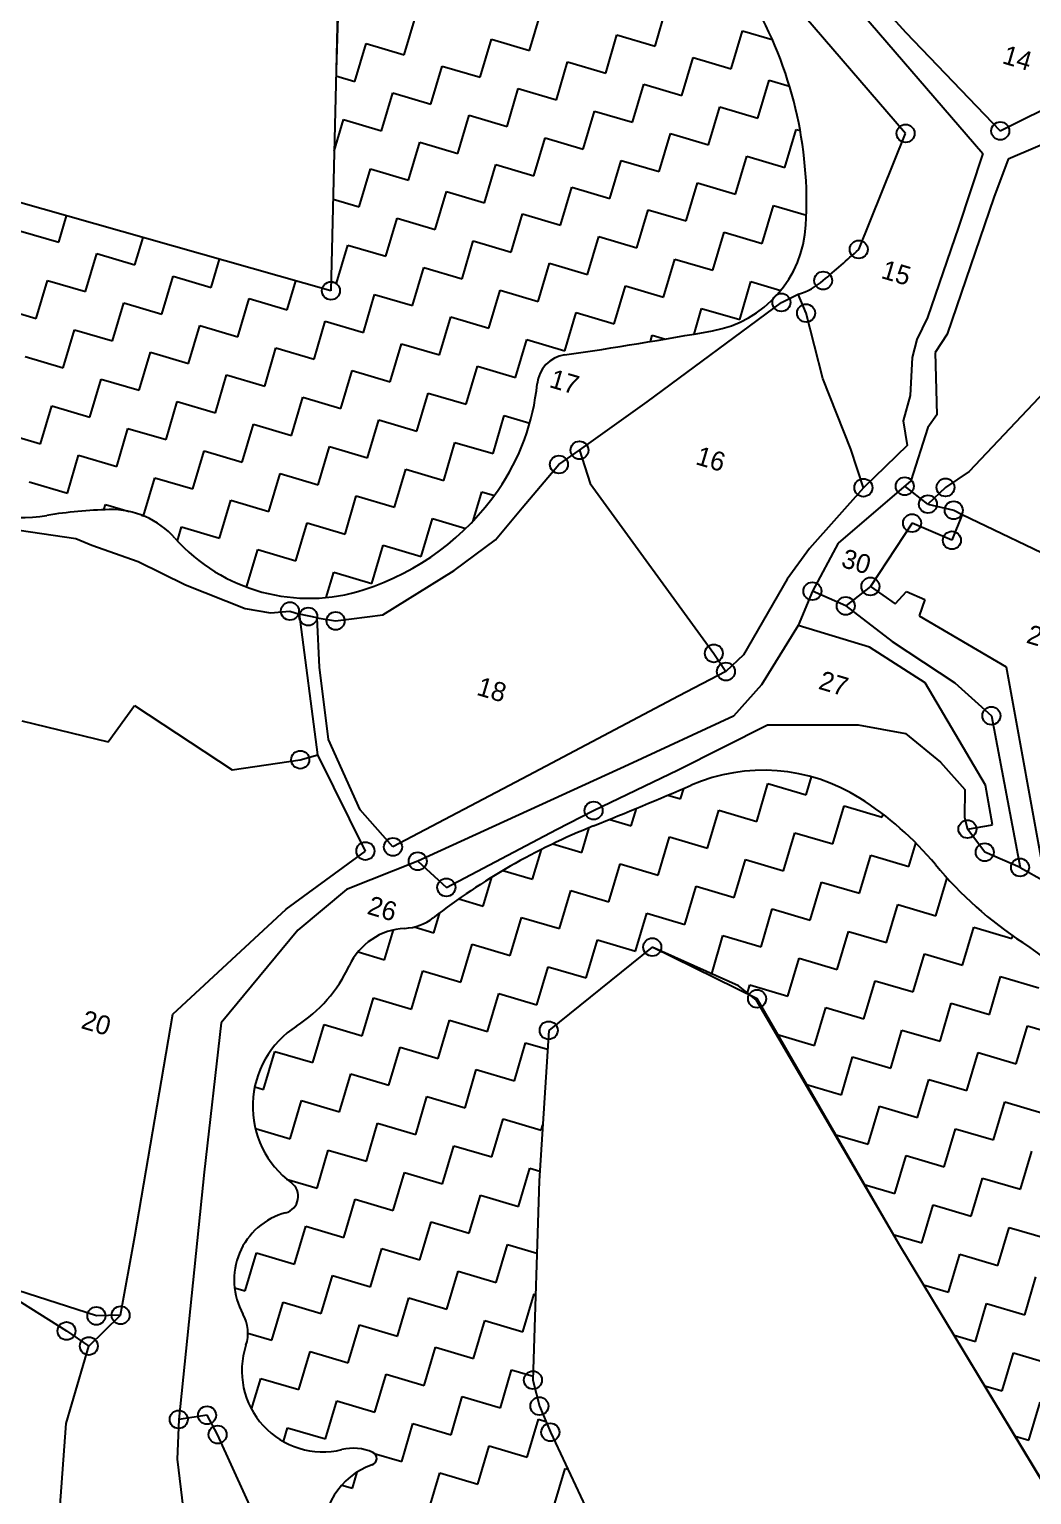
# Model space of a CAD drawing. Header units: metres. Extents: x 336276 to 340650, y 1777300 to 1780712.
# Drawn here: x 336897 to 337389, y 1778027 to 1778746 of the extents above; entities that cross this region are included whole.
import ezdxf
from ezdxf.enums import TextEntityAlignment as Align

# ---------------------------------------------------------------- set-up
doc = ezdxf.new("R2010")
doc.units = ezdxf.units.M
for name, color, linetype in [('POLY_HATCH', 12, 'Continuous'), ('POLY_PARCEL', 6, 'Continuous'), ('POLY_WATER', 4, 'Continuous'), ('TEXT_PARCEL', 7, 'Continuous'), ('V_BOUND_LINE', 7, 'Continuous')]:
    doc.layers.add(name, color=color, linetype=linetype)
doc.styles.add('TEXT_MAP', font='', dxfattribs={"height": 0.25})
doc.styles.get('TEXT_MAP').set_extended_font_data('Kruti Dev 050')

msp = doc.modelspace()

# ---------------------------------------------------------------- linework, layer by layer
for centre in [(337327, 1778695.1), (337373.46, 1778696.35), (337304.03, 1778638.17), (337286.54, 1778622.89), (337044.92, 1778617.85), (337266.07, 1778612.15), (337278.14, 1778606.89), (337166.93, 1778539.61), (337156.81, 1778532.6), (337326.58, 1778521.92), (337306.31, 1778521.21), (337346.59, 1778521.36), (337337.97, 1778513.12), (337350.61, 1778510.15), (337330.21, 1778503.85), (337349.71, 1778495.38), (337309.73, 1778472.74), (337281.25, 1778470.42), (337024.78, 1778460.62), (337033.81, 1778457.95), (337297.65, 1778463.21), (337047.2, 1778455.85), (337232.87, 1778439.9), (337238.79, 1778430.98), (337369.11, 1778409.29), (337029.86, 1778387.7), (337173.87, 1778362.74), (337357.38, 1778353.65), (337061.85, 1778342.87), (337075.39, 1778344.89), (337365.85, 1778342.28), (337087.51, 1778337.84), (337383.16, 1778334.79), (337101.57, 1778325), (337202.63, 1778295.7), (337254.11, 1778270.37), (337151.81, 1778254.85), (336929.79, 1778114.7), (336941.65, 1778114.99), (336915.13, 1778107.28), (336926.09, 1778099.89), (337144.07, 1778083.19), (337147.28, 1778070.41), (336970.19, 1778063.85), (336984.1, 1778065.93), (336989.27, 1778056.43), (337152.62, 1778057.55)]:
    msp.add_circle(centre, 4.42)
at = {"layer": 'POLY_HATCH'}
for p, q in [((337050.4, 1778859.88), (337047.45, 1778726.15)), ((337047.45, 1778726.15), (337044.92, 1778617.85)), ((337044.92, 1778617.85), (336890.4, 1778661.63)), ((337202.63, 1778295.7), (337151.81, 1778254.85)), ((337244.91, 1778276.74), (337202.63, 1778295.7)), ((337253.63, 1778269.85), (337244.91, 1778276.74)), ((337324.15, 1778149.22), (337253.63, 1778269.85)), ((337151.81, 1778254.85), (337147.16, 1778181)), ((337147.16, 1778181), (337144.07, 1778083.19)), ((337393.89, 1778034), (337324.15, 1778149.22)), ((337144.07, 1778083.19), (337147.28, 1778070.41)), ((337147.28, 1778070.41), (337152.62, 1778057.55)), ((337152.62, 1778057.55), (337201.01, 1777955.08))]:
    msp.add_line(p, q, dxfattribs=at)
at = {"layer": 'POLY_HATCH', "linetype": 'Continuous'}
for p, q in [((337204.02, 1778737.92), (337209.55, 1778756.6)), ((337080.86, 1778733.73), (337086.39, 1778752.41)), ((337142.44, 1778735.82), (337147.97, 1778754.51)), ((337179.8, 1778724.76), (337185.34, 1778743.45)), ((337185.34, 1778743.45), (337204.02, 1778737.92)), ((337241.38, 1778726.85), (337246.91, 1778745.54)), ((337246.91, 1778745.54), (337261.58, 1778741.2)), ((337056.65, 1778720.58), (337062.18, 1778739.26)), ((337062.18, 1778739.26), (337080.86, 1778733.73)), ((337118.23, 1778722.67), (337123.76, 1778741.35)), ((337123.76, 1778741.35), (337142.44, 1778735.82)), ((337094.01, 1778709.52), (337099.54, 1778728.2)), ((337099.54, 1778728.2), (337118.23, 1778722.67)), ((337155.59, 1778711.61), (337161.12, 1778730.29)), ((337161.12, 1778730.29), (337179.8, 1778724.76)), ((337217.17, 1778713.7), (337222.7, 1778732.39)), ((337222.7, 1778732.39), (337241.38, 1778726.85)), ((337047.39, 1778723.32), (337056.65, 1778720.58)), ((337254.54, 1778702.64), (337260.07, 1778721.32)), ((337260.07, 1778721.32), (337270, 1778718.38)), ((337069.8, 1778696.37), (337075.33, 1778715.05)), ((337075.33, 1778715.05), (337094.01, 1778709.52)), ((337131.38, 1778698.46), (337136.91, 1778717.14)), ((337136.91, 1778717.14), (337155.59, 1778711.61)), ((337192.96, 1778700.55), (337198.49, 1778719.23)), ((337198.49, 1778719.23), (337217.17, 1778713.7)), ((337168.74, 1778687.4), (337174.27, 1778706.08)), ((337174.27, 1778706.08), (337192.96, 1778700.55)), ((337230.32, 1778689.49), (337235.85, 1778708.17)), ((337235.85, 1778708.17), (337254.54, 1778702.64)), ((337046.52, 1778686.37), (337051.12, 1778701.9)), ((337051.12, 1778701.9), (337069.8, 1778696.37)), ((337107.17, 1778685.31), (337112.7, 1778703.99)), ((337112.7, 1778703.99), (337131.38, 1778698.46)), ((337144.53, 1778674.24), (337150.06, 1778692.93)), ((337150.06, 1778692.93), (337168.74, 1778687.4)), ((337206.11, 1778676.34), (337211.64, 1778695.02)), ((337211.64, 1778695.02), (337230.32, 1778689.49)), ((337267.69, 1778678.43), (337273.22, 1778697.11)), ((337273.22, 1778697.11), (337275.25, 1778696.51)), ((337082.95, 1778672.15), (337088.48, 1778690.84)), ((337088.48, 1778690.84), (337107.17, 1778685.31)), ((337058.74, 1778659), (337064.27, 1778677.68)), ((337064.27, 1778677.68), (337082.95, 1778672.15)), ((337120.32, 1778661.09), (337125.85, 1778679.78)), ((337125.85, 1778679.78), (337144.53, 1778674.24)), ((337181.9, 1778663.18), (337187.43, 1778681.87)), ((337187.43, 1778681.87), (337206.11, 1778676.34)), ((337243.48, 1778665.28), (337249.01, 1778683.96)), ((337249.01, 1778683.96), (337267.69, 1778678.43)), ((337219.26, 1778652.12), (337224.79, 1778670.81)), ((337224.79, 1778670.81), (337243.48, 1778665.28)), ((337045.97, 1778662.78), (337058.74, 1778659)), ((337096.1, 1778647.94), (337101.64, 1778666.62)), ((337101.64, 1778666.62), (337120.32, 1778661.09)), ((337157.68, 1778650.03), (337163.21, 1778668.71)), ((337163.21, 1778668.71), (337181.9, 1778663.18)), ((337133.47, 1778636.88), (337139, 1778655.56)), ((337139, 1778655.56), (337157.68, 1778650.03)), ((337195.05, 1778638.97), (337200.58, 1778657.65)), ((337200.58, 1778657.65), (337219.26, 1778652.12)), ((337256.63, 1778641.06), (337262.16, 1778659.75)), ((337262.16, 1778659.75), (337278.3, 1778654.97)), ((336911.37, 1778641.66), (336915.2, 1778654.6)), ((337071.89, 1778634.79), (337077.42, 1778653.47)), ((337077.42, 1778653.47), (337096.1, 1778647.94)), ((336892.69, 1778647.2), (336911.37, 1778641.66)), ((336948.73, 1778630.6), (336952.69, 1778643.98)), ((337109.26, 1778623.73), (337114.79, 1778642.41)), ((337114.79, 1778642.41), (337133.47, 1778636.88)), ((337170.84, 1778625.82), (337176.37, 1778644.5)), ((337176.37, 1778644.5), (337195.05, 1778638.97)), ((337232.41, 1778627.91), (337237.95, 1778646.59)), ((337237.95, 1778646.59), (337256.63, 1778641.06)), ((336924.52, 1778617.45), (336930.05, 1778636.13)), ((336930.05, 1778636.13), (336948.73, 1778630.6)), ((337047.68, 1778621.64), (337053.21, 1778640.32)), ((337053.21, 1778640.32), (337071.89, 1778634.79)), ((336986.1, 1778619.54), (336990.19, 1778633.36)), ((337085.04, 1778610.57), (337090.57, 1778629.26)), ((337090.57, 1778629.26), (337109.26, 1778623.73)), ((337146.62, 1778612.67), (337152.15, 1778631.35)), ((337152.15, 1778631.35), (337170.84, 1778625.82)), ((337208.2, 1778614.76), (337213.73, 1778633.44)), ((337213.73, 1778633.44), (337232.41, 1778627.91)), ((336900.31, 1778604.3), (336905.84, 1778622.98)), ((336905.84, 1778622.98), (336924.52, 1778617.45)), ((336961.89, 1778606.39), (336967.42, 1778625.07)), ((336967.42, 1778625.07), (336986.1, 1778619.54)), ((337023.47, 1778608.48), (337027.68, 1778622.73)), ((337045.02, 1778622.42), (337047.68, 1778621.64)), ((337183.99, 1778601.61), (337189.52, 1778620.29)), ((337189.52, 1778620.29), (337208.2, 1778614.76)), ((337245.57, 1778603.7), (337251.1, 1778622.38)), ((337251.1, 1778622.38), (337265.71, 1778618.06)), ((336999.25, 1778595.33), (337004.78, 1778614.01)), ((337004.78, 1778614.01), (337023.47, 1778608.48)), ((337060.83, 1778597.42), (337066.36, 1778616.1)), ((337066.36, 1778616.1), (337085.04, 1778610.57)), ((337122.41, 1778599.51), (337127.94, 1778618.2)), ((337127.94, 1778618.2), (337146.62, 1778612.67)), ((336881.62, 1778609.83), (336900.31, 1778604.3)), ((336937.67, 1778593.24), (336943.2, 1778611.92)), ((336943.2, 1778611.92), (336961.89, 1778606.39)), ((337159.78, 1778588.45), (337165.31, 1778607.14)), ((337165.31, 1778607.14), (337183.99, 1778601.61)), ((337223.15, 1778596.62), (337226.88, 1778609.23)), ((337226.88, 1778609.23), (337245.57, 1778603.7)), ((336913.46, 1778580.09), (336918.99, 1778598.77)), ((336918.99, 1778598.77), (336937.67, 1778593.24)), ((336975.04, 1778582.18), (336980.57, 1778600.86)), ((336980.57, 1778600.86), (336999.25, 1778595.33)), ((337036.62, 1778584.27), (337042.15, 1778602.95)), ((337042.15, 1778602.95), (337060.83, 1778597.42)), ((337098.2, 1778586.36), (337103.73, 1778605.04)), ((337103.73, 1778605.04), (337122.41, 1778599.51)), ((337073.98, 1778573.21), (337079.51, 1778591.89)), ((337079.51, 1778591.89), (337098.2, 1778586.36)), ((337135.56, 1778575.3), (337141.09, 1778593.98)), ((337141.09, 1778593.98), (337159.78, 1778588.45)), ((337201.74, 1778592.94), (337202.67, 1778596.07)), ((337202.67, 1778596.07), (337209.08, 1778594.18)), ((336894.78, 1778585.62), (336913.46, 1778580.09)), ((336950.83, 1778569.03), (336956.36, 1778587.71)), ((336956.36, 1778587.71), (336975.04, 1778582.18)), ((337012.4, 1778571.12), (337017.93, 1778589.8)), ((337017.93, 1778589.8), (337036.62, 1778584.27)), ((336988.19, 1778557.96), (336993.72, 1778576.65)), ((336993.72, 1778576.65), (337012.4, 1778571.12)), ((337049.77, 1778560.06), (337055.3, 1778578.74)), ((337055.3, 1778578.74), (337073.98, 1778573.21)), ((337111.35, 1778562.15), (337116.88, 1778580.83)), ((337116.88, 1778580.83), (337135.56, 1778575.3)), ((336926.61, 1778555.87), (336932.14, 1778574.56)), ((336932.14, 1778574.56), (336950.83, 1778569.03)), ((336963.98, 1778544.81), (336969.51, 1778563.49)), ((336969.51, 1778563.49), (336988.19, 1778557.96)), ((337025.56, 1778546.9), (337031.09, 1778565.59)), ((337031.09, 1778565.59), (337049.77, 1778560.06)), ((337087.14, 1778549), (337092.67, 1778567.68)), ((337092.67, 1778567.68), (337111.35, 1778562.15)), ((336902.4, 1778542.72), (336907.93, 1778561.4)), ((336907.93, 1778561.4), (336926.61, 1778555.87)), ((337124.5, 1778537.93), (337130.03, 1778556.62)), ((337130.03, 1778556.62), (337142.49, 1778552.93)), ((336883.72, 1778548.25), (336902.4, 1778542.72)), ((336939.76, 1778531.66), (336945.3, 1778550.34)), ((336945.3, 1778550.34), (336963.98, 1778544.81)), ((337001.34, 1778533.75), (337006.87, 1778552.43)), ((337006.87, 1778552.43), (337025.56, 1778546.9)), ((337062.92, 1778535.84), (337068.45, 1778554.53)), ((337068.45, 1778554.53), (337087.14, 1778549)), ((337038.71, 1778522.69), (337044.24, 1778541.37)), ((337044.24, 1778541.37), (337062.92, 1778535.84)), ((337100.29, 1778524.78), (337105.82, 1778543.47)), ((337105.82, 1778543.47), (337124.5, 1778537.93)), ((336915.55, 1778518.51), (336921.08, 1778537.19)), ((336921.08, 1778537.19), (336939.76, 1778531.66)), ((336977.13, 1778520.6), (336982.66, 1778539.28)), ((336982.66, 1778539.28), (337001.34, 1778533.75)), ((336952.92, 1778507.45), (336958.45, 1778526.13)), ((336958.45, 1778526.13), (336977.13, 1778520.6)), ((337014.5, 1778509.54), (337020.03, 1778528.22)), ((337020.03, 1778528.22), (337038.71, 1778522.69)), ((337076.07, 1778511.63), (337081.61, 1778530.31)), ((337081.61, 1778530.31), (337100.29, 1778524.78)), ((336896.87, 1778524.04), (336915.55, 1778518.51)), ((337114.72, 1778504.9), (337118.97, 1778519.25)), ((337118.97, 1778519.25), (337125.14, 1778517.43)), ((336933.46, 1778510.36), (336934.23, 1778512.98)), ((336934.23, 1778512.98), (336945.91, 1778509.52)), ((336990.28, 1778496.39), (336995.81, 1778515.07)), ((336995.81, 1778515.07), (337014.5, 1778509.54)), ((337051.86, 1778498.48), (337057.39, 1778517.16)), ((337057.39, 1778517.16), (337076.07, 1778511.63)), ((336952, 1778507.72), (336952.92, 1778507.45)), ((337089.23, 1778487.42), (337094.76, 1778506.1)), ((337094.76, 1778506.1), (337111.13, 1778501.25)), ((336969.58, 1778495.1), (336971.6, 1778501.92)), ((336971.6, 1778501.92), (336990.28, 1778496.39)), ((337027.65, 1778485.33), (337033.18, 1778504.01)), ((337033.18, 1778504.01), (337051.86, 1778498.48)), ((337003.51, 1778472.43), (337008.97, 1778490.86)), ((337008.97, 1778490.86), (337027.65, 1778485.33)), ((337065.01, 1778474.26), (337070.54, 1778492.95)), ((337070.54, 1778492.95), (337089.23, 1778487.42)), ((337042.64, 1778467.33), (337046.33, 1778479.79)), ((337046.33, 1778479.79), (337065.01, 1778474.26)), ((337253.93, 1778357.38), (337259.46, 1778376.06)), ((337259.46, 1778376.06), (337278.15, 1778370.53)), ((337278.15, 1778370.53), (337280.75, 1778379.31)), ((337210.33, 1778370.29), (337216.57, 1778368.44)), ((337216.57, 1778368.44), (337218.1, 1778373.61)), ((337192.36, 1778355.29), (337194.87, 1778363.79)), ((337229.72, 1778344.23), (337235.25, 1778362.91)), ((337235.25, 1778362.91), (337253.93, 1778357.38)), ((337291.3, 1778346.32), (337296.83, 1778365)), ((337296.83, 1778365), (337315.51, 1778359.47)), ((337315.51, 1778359.47), (337315.94, 1778360.92)), ((337168.14, 1778342.14), (337171.76, 1778354.35)), ((337181.8, 1778358.42), (337192.36, 1778355.29)), ((337153.83, 1778346.37), (337168.14, 1778342.14)), ((337205.51, 1778331.08), (337211.04, 1778349.76)), ((337211.04, 1778349.76), (337229.72, 1778344.23)), ((337267.09, 1778333.17), (337272.62, 1778351.85)), ((337272.62, 1778351.85), (337291.3, 1778346.32)), ((337328.67, 1778335.26), (337332.07, 1778346.78)), ((337143.93, 1778328.99), (337148.26, 1778343.63)), ((337304.45, 1778322.11), (337309.98, 1778340.79)), ((337309.98, 1778340.79), (337328.67, 1778335.26)), ((337129.35, 1778333.3), (337143.93, 1778328.99)), ((337181.29, 1778317.92), (337186.82, 1778336.61)), ((337186.82, 1778336.61), (337205.51, 1778331.08)), ((337242.87, 1778320.02), (337248.4, 1778338.7)), ((337248.4, 1778338.7), (337267.09, 1778333.17)), ((337119.72, 1778315.83), (337123.92, 1778330.03)), ((337218.66, 1778306.86), (337224.19, 1778325.55)), ((337224.19, 1778325.55), (337242.87, 1778320.02)), ((337280.24, 1778308.96), (337285.77, 1778327.64)), ((337285.77, 1778327.64), (337304.45, 1778322.11)), ((337341.82, 1778311.05), (337347.33, 1778329.66)), ((337107.72, 1778319.38), (337119.72, 1778315.83)), ((337157.08, 1778304.77), (337162.61, 1778323.45)), ((337162.61, 1778323.45), (337181.29, 1778317.92)), ((337095.5, 1778302.68), (337098.45, 1778312.65)), ((337132.87, 1778291.62), (337138.4, 1778310.3)), ((337138.4, 1778310.3), (337157.08, 1778304.77)), ((337194.45, 1778293.71), (337199.98, 1778312.39)), ((337199.98, 1778312.39), (337218.66, 1778306.86)), ((337256.03, 1778295.8), (337261.56, 1778314.49)), ((337261.56, 1778314.49), (337280.24, 1778308.96)), ((337317.6, 1778297.89), (337323.13, 1778316.58)), ((337323.13, 1778316.58), (337341.82, 1778311.05)), ((337071.29, 1778289.53), (337075.62, 1778304.14)), ((337085.7, 1778305.58), (337095.5, 1778302.68)), ((337293.39, 1778284.74), (337298.92, 1778303.43)), ((337298.92, 1778303.43), (337317.6, 1778297.89)), ((337354.97, 1778286.83), (337360.5, 1778305.52)), ((337360.5, 1778305.52), (337379.18, 1778299.99)), ((337108.65, 1778278.47), (337114.19, 1778297.15)), ((337114.19, 1778297.15), (337132.87, 1778291.62)), ((337170.23, 1778280.56), (337175.76, 1778299.24)), ((337175.76, 1778299.24), (337194.45, 1778293.71)), ((337231.81, 1778282.65), (337237.34, 1778301.33)), ((337237.34, 1778301.33), (337256.03, 1778295.8)), ((337379.18, 1778299.99), (337379.58, 1778301.31)), ((337058.23, 1778293.39), (337071.29, 1778289.53)), ((337269.18, 1778271.59), (337274.71, 1778290.27)), ((337274.71, 1778290.27), (337293.39, 1778284.74)), ((337330.76, 1778273.68), (337336.29, 1778292.36)), ((337336.29, 1778292.36), (337354.97, 1778286.83)), ((337084.44, 1778265.31), (337089.97, 1778284)), ((337089.97, 1778284), (337108.65, 1778278.47)), ((337146.02, 1778267.41), (337151.55, 1778286.09)), ((337151.55, 1778286.09), (337170.23, 1778280.56)), ((337231.54, 1778282.73), (337231.81, 1778282.65)), ((337249.34, 1778273.23), (337250.5, 1778277.12)), ((337250.5, 1778277.12), (337269.18, 1778271.59)), ((337306.54, 1778260.53), (337312.07, 1778279.21)), ((337312.07, 1778279.21), (337330.76, 1778273.68)), ((337368.12, 1778262.62), (337373.65, 1778281.3)), ((337373.65, 1778281.3), (337392.34, 1778275.77)), ((337060.23, 1778252.16), (337065.76, 1778270.85)), ((337065.76, 1778270.85), (337084.44, 1778265.31)), ((337121.81, 1778254.25), (337127.34, 1778272.94)), ((337127.34, 1778272.94), (337146.02, 1778267.41)), ((337343.91, 1778249.47), (337349.44, 1778268.15)), ((337349.44, 1778268.15), (337368.12, 1778262.62)), ((337282.33, 1778247.38), (337287.86, 1778266.06)), ((337287.86, 1778266.06), (337306.54, 1778260.53)), ((337036.02, 1778239.01), (337041.55, 1778257.69)), ((337041.55, 1778257.69), (337060.23, 1778252.16)), ((337097.59, 1778241.1), (337103.12, 1778259.78)), ((337103.12, 1778259.78), (337121.81, 1778254.25)), ((337263.61, 1778252.78), (337263.65, 1778252.91)), ((337263.65, 1778252.91), (337282.33, 1778247.38)), ((337319.7, 1778236.32), (337325.23, 1778255)), ((337325.23, 1778255), (337343.91, 1778249.47)), ((337381.27, 1778238.41), (337386.81, 1778257.09)), ((337386.81, 1778257.09), (337405.49, 1778251.56)), ((337073.38, 1778227.95), (337078.91, 1778246.63)), ((337078.91, 1778246.63), (337097.59, 1778241.1)), ((337134.96, 1778230.04), (337140.49, 1778248.72)), ((337140.49, 1778248.72), (337151.22, 1778245.55)), ((337011.8, 1778225.86), (337017.33, 1778244.54)), ((337017.33, 1778244.54), (337036.02, 1778239.01)), ((337295.48, 1778223.16), (337301.01, 1778241.85)), ((337301.01, 1778241.85), (337319.7, 1778236.32)), ((337357.06, 1778225.26), (337362.59, 1778243.94)), ((337362.59, 1778243.94), (337381.27, 1778238.41)), ((337049.17, 1778214.8), (337054.7, 1778233.48)), ((337054.7, 1778233.48), (337073.38, 1778227.95)), ((337110.75, 1778216.89), (337116.28, 1778235.57)), ((337116.28, 1778235.57), (337134.96, 1778230.04)), ((337007.52, 1778227.13), (337011.8, 1778225.86)), ((337277.88, 1778228.37), (337295.48, 1778223.16)), ((337332.85, 1778212.1), (337338.38, 1778230.79)), ((337338.38, 1778230.79), (337357.06, 1778225.26)), ((337024.95, 1778201.64), (337030.49, 1778220.33)), ((337030.49, 1778220.33), (337049.17, 1778214.8)), ((337086.53, 1778203.74), (337092.06, 1778222.42)), ((337092.06, 1778222.42), (337110.75, 1778216.89)), ((337308.64, 1778198.95), (337314.17, 1778217.63)), ((337314.17, 1778217.63), (337332.85, 1778212.1)), ((337370.21, 1778201.04), (337375.74, 1778219.72)), ((337375.74, 1778219.72), (337394.43, 1778214.19)), ((337123.9, 1778192.68), (337129.43, 1778211.36)), ((337129.43, 1778211.36), (337148.11, 1778205.83)), ((337007.82, 1778206.72), (337024.95, 1778201.64)), ((337062.32, 1778190.58), (337067.85, 1778209.27)), ((337067.85, 1778209.27), (337086.53, 1778203.74)), ((337148.11, 1778205.83), (337148.89, 1778208.44)), ((337292.24, 1778203.8), (337308.64, 1778198.95)), ((337346, 1778187.89), (337351.53, 1778206.57)), ((337351.53, 1778206.57), (337370.21, 1778201.04)), ((337038.11, 1778177.43), (337043.64, 1778196.11)), ((337043.64, 1778196.11), (337062.32, 1778190.58)), ((337099.69, 1778179.52), (337105.22, 1778198.21)), ((337105.22, 1778198.21), (337123.9, 1778192.68)), ((337383.37, 1778176.83), (337388.9, 1778195.51)), ((337321.79, 1778174.74), (337327.32, 1778193.42)), ((337327.32, 1778193.42), (337346, 1778187.89)), ((337023.12, 1778181.87), (337038.11, 1778177.43)), ((337075.47, 1778166.37), (337081, 1778185.05)), ((337081, 1778185.05), (337099.69, 1778179.52)), ((337137.05, 1778168.46), (337142.58, 1778187.14)), ((337142.58, 1778187.14), (337147.45, 1778185.7)), ((337359.15, 1778163.68), (337364.68, 1778182.36)), ((337364.68, 1778182.36), (337383.37, 1778176.83)), ((337112.84, 1778155.31), (337118.37, 1778173.99)), ((337118.37, 1778173.99), (337137.05, 1778168.46)), ((337306.61, 1778179.23), (337321.79, 1778174.74)), ((337051.26, 1778153.22), (337056.79, 1778171.9)), ((337056.79, 1778171.9), (337075.47, 1778166.37)), ((337334.94, 1778150.52), (337340.47, 1778169.21)), ((337340.47, 1778169.21), (337359.15, 1778163.68)), ((337088.63, 1778142.16), (337094.16, 1778160.84)), ((337094.16, 1778160.84), (337112.84, 1778155.31)), ((337027.05, 1778140.07), (337032.58, 1778158.75)), ((337032.58, 1778158.75), (337051.26, 1778153.22)), ((337320.97, 1778154.66), (337334.94, 1778150.52)), ((337372.31, 1778139.46), (337377.84, 1778158.15)), ((337377.84, 1778158.15), (337396.52, 1778152.62)), ((337002.83, 1778126.91), (337008.36, 1778145.6)), ((337008.36, 1778145.6), (337027.05, 1778140.07)), ((337064.41, 1778129), (337069.94, 1778147.69)), ((337069.94, 1778147.69), (337088.63, 1778142.16)), ((337125.99, 1778131.1), (337131.52, 1778149.78)), ((337131.52, 1778149.78), (337146.04, 1778145.48)), ((337348.09, 1778126.31), (337353.62, 1778144.99)), ((337353.62, 1778144.99), (337372.31, 1778139.46)), ((337040.2, 1778115.85), (337045.73, 1778134.54)), ((337045.73, 1778134.54), (337064.41, 1778129)), ((337101.78, 1778117.94), (337107.31, 1778136.63)), ((337107.31, 1778136.63), (337125.99, 1778131.1)), ((337385.46, 1778115.25), (337390.99, 1778133.93)), ((336997.57, 1778128.47), (337002.83, 1778126.91)), ((337077.56, 1778104.79), (337083.09, 1778123.47)), ((337083.09, 1778123.47), (337101.78, 1778117.94)), ((337139.14, 1778106.88), (337144.67, 1778125.57)), ((337144.67, 1778125.57), (337145.4, 1778125.35)), ((337335.82, 1778129.94), (337348.09, 1778126.31)), ((337015.99, 1778102.7), (337021.52, 1778121.38)), ((337021.52, 1778121.38), (337040.2, 1778115.85)), ((337361.25, 1778102.1), (337366.78, 1778120.78)), ((337366.78, 1778120.78), (337385.46, 1778115.25)), ((337053.35, 1778091.64), (337058.88, 1778110.32)), ((337058.88, 1778110.32), (337077.56, 1778104.79)), ((337114.93, 1778093.73), (337120.46, 1778112.41)), ((337120.46, 1778112.41), (337139.14, 1778106.88)), ((337004.18, 1778106.19), (337015.99, 1778102.7)), ((337350.8, 1778105.19), (337361.25, 1778102.1)), ((337029.14, 1778078.49), (337034.67, 1778097.17)), ((337034.67, 1778097.17), (337053.35, 1778091.64)), ((337090.72, 1778080.58), (337096.25, 1778099.26)), ((337096.25, 1778099.26), (337114.93, 1778093.73)), ((337374.4, 1778077.88), (337379.93, 1778096.57)), ((337379.93, 1778096.57), (337398.61, 1778091.04)), ((337128.08, 1778069.52), (337133.61, 1778088.2)), ((337133.61, 1778088.2), (337144.13, 1778085.09)), ((337005.97, 1778068.86), (337010.46, 1778084.02)), ((337010.46, 1778084.02), (337029.14, 1778078.49)), ((337066.5, 1778067.43), (337072.03, 1778086.11)), ((337072.03, 1778086.11), (337090.72, 1778080.58)), ((337365.78, 1778080.43), (337374.4, 1778077.88)), ((337042.29, 1778054.27), (337047.82, 1778072.96)), ((337047.82, 1778072.96), (337066.5, 1778067.43)), ((337103.87, 1778056.37), (337109.4, 1778075.05)), ((337109.4, 1778075.05), (337128.08, 1778069.52)), ((337387.55, 1778053.67), (337393.08, 1778072.35)), ((337021.59, 1778053), (337023.61, 1778059.8)), ((337023.61, 1778059.8), (337042.29, 1778054.27)), ((337079.66, 1778043.21), (337085.19, 1778061.9)), ((337085.19, 1778061.9), (337103.87, 1778056.37)), ((337141.23, 1778045.3), (337146.77, 1778063.99)), ((337146.77, 1778063.99), (337150.4, 1778062.91)), ((337380.76, 1778055.68), (337387.55, 1778053.67)), ((337066.21, 1778047.19), (337079.66, 1778043.21)), ((337117.02, 1778032.15), (337122.55, 1778050.83)), ((337122.55, 1778050.83), (337141.23, 1778045.3)), ((337055.44, 1778030.06), (337057.79, 1778038)), ((337092.81, 1778019), (337098.34, 1778037.68)), ((337098.34, 1778037.68), (337117.02, 1778032.15)), ((337154.39, 1778021.09), (337159.92, 1778039.77)), ((337159.92, 1778039.77), (337161.19, 1778039.4)), ((337050.23, 1778031.6), (337055.44, 1778030.06))]:
    msp.add_line(p, q, dxfattribs=at)
at = {"layer": 'POLY_HATCH'}
for centre, radius, start, end in [((337080.45, 1778661.35), 197.95, 356.72151, 30.18246), ((337222.3, 1778653.22), 55.87, 280.28463, 356.72151), ((336848.02, 1780715.92), 2152.24, 278.32472, 280.28463), ((337161.92, 1778570.68), 15.84, 98.32472, 174.33844), ((337035.59, 1778583.2), 111.11, 325.33829, 354.33844), ((336892.48, 1778588.27), 81.71, 201.14038, 279.18805), ((337022.09, 1778592.54), 127.52, 287.8772, 325.33829), ((336941.56, 1778284.81), 225.7, 91.3886, 99.18805), ((336937.11, 1778468.6), 41.86, 41.68688, 91.3886), ((337034.18, 1778555.05), 88.13, 221.68688, 287.8772), ((337257.1, 1778293.44), 89.07, 57.81289, 113.40634), ((336439.69, 1780181.79), 1968.6, 291.89496, 293.40634), ((337221.5, 1778236.88), 155.89, 39.57559, 57.81289), ((337296.6, 1778049.62), 329.31, 111.89496, 127.72212), ((337487.98, 1778457.14), 189.82, 219.57559, 236.96371), ((337082.79, 1778273.12), 31.84, 92.97299, 155.03592), ((337079.84, 1778329.85), 24.97, 272.97299, 307.72212), ((337320.82, 1778200.09), 116.8, 22.57162, 56.96371), ((336989.9, 1778316.36), 70.61, 302.68606, 335.03592), ((337053.29, 1778217.58), 46.75, 122.68606, 233.51682), ((337020.55, 1778173.31), 8.31, 284.93896, 53.51682), ((337031.49, 1778132.3), 34.14, 104.93896, 209.38668), ((336985.22, 1778106.24), 18.96, 341.65256, 29.38668), ((337040.99, 1778087.75), 39.8, 161.65256, 283.50139), ((337055.82, 1778025.98), 23.73, 66.11324, 103.50139), ((337064.1, 1778044.66), 3.3, 289.01245, 66.11324), ((337076.76, 1778007.91), 35.57, 109.01245, 187.12917)]:
    msp.add_arc(centre, radius, start, end, dxfattribs=at)
at = {"layer": 'POLY_PARCEL'}
for p, q in [((337327, 1778695.1), (337263.81, 1778768.47)), ((337304.03, 1778638.17), (337327, 1778695.1)), ((337266.07, 1778612.15), (337274.29, 1778616.25)), ((337278.14, 1778606.89), (337274.29, 1778616.25)), ((337200.13, 1778563.38), (337266.07, 1778612.15)), ((337286.32, 1778574.82), (337278.14, 1778606.89)), ((337278.14, 1778606.89), (337278.14, 1778606.89)), ((337300.06, 1778540.04), (337286.32, 1778574.82)), ((337166.93, 1778539.61), (337200.13, 1778563.38)), ((337395.22, 1778568.27), (337358.15, 1778529.12)), ((337156.81, 1778532.6), (337166.93, 1778539.61)), ((337166.93, 1778539.61), (337172.1, 1778523.24)), ((337306.31, 1778521.21), (337300.06, 1778540.04)), ((337138.84, 1778511.32), (337156.81, 1778532.6)), ((337358.15, 1778529.12), (337346.59, 1778521.36)), ((337172.1, 1778523.24), (337232.87, 1778439.9)), ((337337.97, 1778513.12), (337326.58, 1778521.92)), ((337346.59, 1778521.36), (337337.97, 1778513.12)), ((336806.45, 1778512.97), (336919.69, 1778496.24)), ((337337.97, 1778513.12), (337350.61, 1778510.15)), ((337125.77, 1778495.59), (337138.84, 1778511.32)), ((337354.82, 1778508.11), (337349.71, 1778495.38)), ((337350.61, 1778510.15), (337354.82, 1778508.11)), ((337354.82, 1778508.11), (337418.84, 1778477.23)), ((337330.21, 1778503.85), (337309.73, 1778472.74)), ((337349.71, 1778495.38), (337330.21, 1778503.85)), ((336919.69, 1778496.24), (336927.6, 1778492.97)), ((336927.6, 1778492.97), (336950.25, 1778485.02)), ((337105.45, 1778480.61), (337125.77, 1778495.59)), ((336950.25, 1778485.02), (336973.46, 1778473.48)), ((337070.48, 1778458.76), (337105.45, 1778480.61)), ((336973.46, 1778473.48), (337002.8, 1778461.98)), ((337297.65, 1778463.21), (337281.25, 1778470.42)), ((337309.73, 1778472.74), (337297.65, 1778463.21)), ((337309.73, 1778472.74), (337321.85, 1778464.14)), ((337321.85, 1778464.14), (337327.5, 1778470.18)), ((337327.5, 1778470.18), (337336.41, 1778466.38)), ((337002.8, 1778461.98), (337015.18, 1778459.73)), ((337297.65, 1778463.21), (337320.48, 1778445.71)), ((337336.41, 1778466.38), (337333.65, 1778458.33)), ((337015.18, 1778459.73), (337024.78, 1778460.62)), ((337024.78, 1778460.62), (337029.57, 1778459.21)), ((337038.17, 1778457.27), (337047.2, 1778455.85)), ((337047.2, 1778455.85), (337054.96, 1778456.82)), ((337054.96, 1778456.82), (337070.48, 1778458.76)), ((337333.65, 1778458.33), (337376.43, 1778433.33)), ((337309.24, 1778442.98), (337274.19, 1778453.52)), ((337232.87, 1778439.9), (337238.79, 1778430.98)), ((337336.6, 1778425.42), (337309.24, 1778442.98)), ((337320.48, 1778445.71), (337351.11, 1778425.44)), ((337376.43, 1778433.33), (337395.5, 1778327.85)), ((337366.16, 1778375.24), (337336.6, 1778425.42)), ((337336.6, 1778425.42), (337336.6, 1778425.42)), ((337351.11, 1778425.44), (337369.11, 1778409.29)), ((336935.61, 1778396.45), (336948.46, 1778414.31)), ((336948.46, 1778414.31), (336996.37, 1778382.75)), ((336893.12, 1778406.76), (336935.61, 1778396.45)), ((337215.32, 1778382.7), (337259.17, 1778404.79)), ((337259.17, 1778404.79), (337303.68, 1778404.79)), ((337303.68, 1778404.79), (337326.89, 1778400.49)), ((337369.11, 1778409.29), (337383.16, 1778334.79)), ((337326.89, 1778400.49), (337344.19, 1778386.47)), ((337029.86, 1778387.7), (337038.44, 1778390.11)), ((336996.37, 1778382.75), (337029.86, 1778387.7)), ((337173.87, 1778362.74), (337215.32, 1778382.7)), ((337344.19, 1778386.47), (337356.06, 1778373.07)), ((337369.63, 1778355.75), (337366.16, 1778375.24)), ((337356.06, 1778373.07), (337355.95, 1778359.32)), ((337155.57, 1778353.39), (337173.87, 1778362.74)), ((337101.57, 1778325), (337155.57, 1778353.39)), ((337355.95, 1778359.32), (337357.38, 1778353.65)), ((337357.38, 1778353.65), (337369.63, 1778355.75)), ((337365.85, 1778342.28), (337357.38, 1778353.65)), ((337383.16, 1778334.79), (337365.85, 1778342.28)), ((337087.51, 1778337.84), (337101.57, 1778325)), ((337383.16, 1778334.79), (337395.5, 1778327.85)), ((337202.63, 1778295.7), (337151.81, 1778254.85)), ((337254.11, 1778270.37), (337202.63, 1778295.7)), ((337324.15, 1778149.22), (337254.11, 1778270.37)), ((337254.11, 1778270.37), (337254.11, 1778270.37)), ((337151.81, 1778254.85), (337147.16, 1778181)), ((337147.16, 1778181), (337144.07, 1778083.19)), ((337395.17, 1778031.64), (337324.15, 1778149.22)), ((337144.07, 1778083.19), (337147.28, 1778070.41)), ((336984.1, 1778065.93), (336970.19, 1778063.85)), ((336989.27, 1778056.43), (336984.1, 1778065.93)), ((337147.28, 1778070.41), (337152.62, 1778057.55)), ((337012.39, 1778005.76), (336989.27, 1778056.43)), ((337152.62, 1778057.55), (337201.01, 1777955.08))]:
    msp.add_line(p, q, dxfattribs=at)
for centre, radius, start, end in [((336827.44, 1779166.09), 711.23, 310.20355, 312.07454), ((337266.31, 1778645.57), 30.39, 285.22799, 311.72456)]:
    msp.add_arc(centre, radius, start, end, dxfattribs=at)
at = {"layer": 'POLY_WATER'}
for p, q in [((337269.15, 1778796.34), (337364.9, 1778685.26)), ((337284.59, 1778791.52), (337327.14, 1778744.62)), ((337327.14, 1778744.62), (337373.46, 1778696.35)), ((337373.46, 1778696.35), (337458.77, 1778739.23)), ((337451.59, 1778714.35), (337377.39, 1778682.42)), ((337364.9, 1778685.26), (337352.92, 1778649.02)), ((337377.39, 1778682.42), (337370.3, 1778663.67)), ((337370.3, 1778663.67), (337347.35, 1778596.56)), ((337352.92, 1778649.02), (337337.74, 1778604.75)), ((337337.74, 1778604.75), (337332.44, 1778593.87)), ((337332.44, 1778593.87), (337330.22, 1778585.19)), ((337347.35, 1778596.56), (337341.59, 1778587.49)), ((337330.22, 1778585.19), (337329.18, 1778566.48)), ((337341.59, 1778587.49), (337342.32, 1778556.99)), ((337329.18, 1778566.48), (337325.83, 1778553.98)), ((337342.32, 1778556.99), (337337.94, 1778550.82)), ((337325.83, 1778553.98), (337327.82, 1778541.98)), ((337337.94, 1778550.82), (337329.64, 1778524.53)), ((337327.82, 1778541.98), (337306.31, 1778521.21)), ((337306.31, 1778521.21), (337279.82, 1778491.36)), ((337329.64, 1778524.53), (337293.9, 1778494.05)), ((337279.82, 1778491.36), (337268.84, 1778476.37)), ((337293.9, 1778494.05), (337281.25, 1778470.42)), ((337268.84, 1778476.37), (337247.43, 1778439.14)), ((337281.25, 1778470.42), (337274.19, 1778453.52)), ((337038.44, 1778390.11), (337029.54, 1778459.11)), ((337038.17, 1778457.27), (337029.54, 1778459.11)), ((337039.38, 1778433.06), (337038.17, 1778457.27)), ((337274.19, 1778453.52), (337256.33, 1778424.42)), ((337043.75, 1778397.53), (337039.38, 1778433.06)), ((337247.43, 1778439.14), (337238.79, 1778430.98)), ((337238.79, 1778430.98), (337215.46, 1778418.86)), ((337215.46, 1778418.86), (337141.83, 1778379.86)), ((337256.33, 1778424.42), (337242.51, 1778409.01)), ((337242.51, 1778409.01), (337191.01, 1778385.18)), ((337059.32, 1778363.13), (337043.75, 1778397.53)), ((337061.85, 1778342.87), (337038.44, 1778390.11)), ((337191.01, 1778385.18), (337087.51, 1778337.84)), ((337141.83, 1778379.86), (337075.39, 1778344.89)), ((337075.39, 1778344.89), (337059.32, 1778363.13)), ((337022.92, 1778314.28), (337061.85, 1778342.87)), ((337087.51, 1778337.84), (337052.6, 1778324.05)), ((337052.6, 1778324.05), (337028.66, 1778303.94)), ((336967.38, 1778262.75), (337022.92, 1778314.28)), ((337028.66, 1778303.94), (336991.09, 1778258.6)), ((336948.59, 1778153.65), (336967.38, 1778262.75)), ((336991.09, 1778258.6), (336982.72, 1778185.2)), ((336982.72, 1778185.2), (336970.19, 1778063.85)), ((336941.65, 1778114.99), (336948.59, 1778153.65)), ((336888.61, 1778124.12), (336915.13, 1778107.28)), ((336929.79, 1778114.7), (336891.23, 1778127.15)), ((336926.09, 1778099.89), (336941.65, 1778114.99)), ((336941.65, 1778114.99), (336929.79, 1778114.7)), ((336915.13, 1778107.28), (336926.09, 1778099.89)), ((336914.91, 1778061.85), (336926.09, 1778099.89)), ((336911.82, 1778019.45), (336914.91, 1778061.85)), ((336970.19, 1778063.85), (336969.44, 1778044.3)), ((336969.44, 1778044.3), (336974.55, 1778001.91))]:
    msp.add_line(p, q, dxfattribs=at)
at = {"layer": 'V_BOUND_LINE'}
for p, q in [((337053.67, 1778930.59), (337047.45, 1778726.15)), ((337047.45, 1778726.15), (337044.92, 1778617.85)), ((337044.92, 1778617.85), (336890.4, 1778661.63))]:
    msp.add_line(p, q, dxfattribs=at)

# ---------------------------------------------------------------- texts
at = {"layer": 'TEXT_PARCEL', "style": 'TEXT_MAP'}
for s, p in [('14', (337381.93, 1778732.16)), ('15', (337322.46, 1778626.67)), ('17', (337159.63, 1778573.19)), ('16', (337231.44, 1778535.35)), ('30', (337302.87, 1778484.99)), ('29', (337393.76, 1778447.73)), ('18', (337123.94, 1778422.15)), ('27', (337291.74, 1778425.17)), ('26', (337070.19, 1778314.65)), ('20', (336929.78, 1778258.54))]:
    msp.add_text(s, height=9.352, rotation=343.51053, dxfattribs=at).set_placement(p, align=Align.MIDDLE)

doc.saveas('drawing.dxf')
